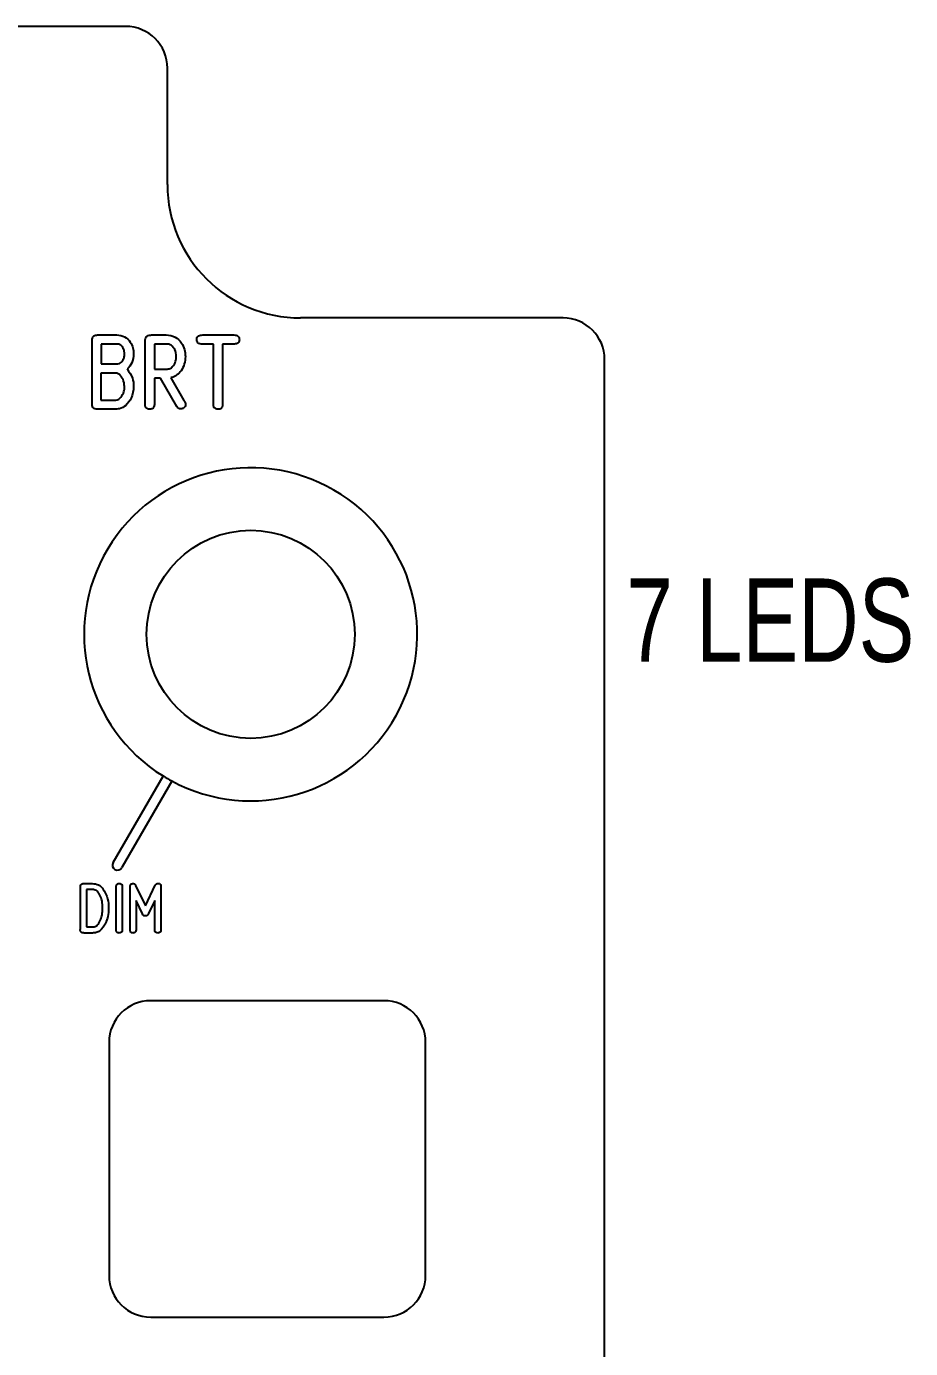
# Model space of a CAD drawing. Header units: inches. Extents: x 1.52 to 9.45, y 2.55 to 7.05.
# Drawn here: x 8.002 to 9.329, y 5.061 to 7.046 of the extents above; entities that cross this region are included whole.
import ezdxf

# ---------------------------------------------------------------- set-up
doc = ezdxf.new("R2010")
doc.units = ezdxf.units.IN
doc.header["$MEASUREMENT"] = 0
doc.styles.add('SLDTEXTSTYLE0', font='TXT', dxfattribs={"width": 0.75})

msp = doc.modelspace()

# ---------------------------------------------------------------- linework, layer by layer
at = {"color": 7, "linetype": 'Continuous', "lineweight": 25}
for p, q in [((8.1508, 7.0458), (2.7758, 7.0458)), ((8.2133, 6.8083), (8.2133, 6.9833)), ((8.807, 6.6083), (8.4133, 6.6083)), ((8.1004, 6.48), (8.1004, 6.5742)), ((8.1086, 6.5827), (8.1376, 6.5827)), ((8.18, 6.4809), (8.18, 6.573)), ((8.1896, 6.5827), (8.2117, 6.5827)), ((8.2663, 6.5827), (8.3131, 6.5827)), ((8.1364, 6.5689), (8.1141, 6.5689)), ((8.1141, 6.5689), (8.1141, 6.5392)), ((8.1938, 6.5689), (8.1938, 6.5315)), ((8.2122, 6.5689), (8.1938, 6.5689)), ((8.2824, 6.5689), (8.2657, 6.5689)), ((8.2824, 6.4805), (8.2824, 6.5689)), ((8.2962, 6.5689), (8.2962, 6.4797)), ((8.3128, 6.5689), (8.2962, 6.5689)), ((8.1141, 6.5392), (8.1366, 6.5392)), ((8.1533, 6.5318), (8.1527, 6.5316)), ((8.1535, 6.5318), (8.1533, 6.5318)), ((8.1938, 6.5315), (8.2112, 6.5315)), ((8.8695, 2.6083), (8.8695, 6.5458)), ((8.1336, 6.5255), (8.1133, 6.5255)), ((8.1133, 6.5255), (8.1133, 6.4849)), ((8.1938, 6.5177), (8.1938, 6.4802)), ((8.203, 6.5177), (8.1938, 6.5177)), ((8.2277, 6.4751), (8.203, 6.5177)), ((8.2197, 6.5187), (8.2184, 6.5184)), ((8.2184, 6.5184), (8.238, 6.4844)), ((8.1334, 6.4712), (8.1086, 6.4712)), ((8.1133, 6.4849), (8.1324, 6.4849)), ((8.238, 6.4844), (8.2385, 6.4835)), ((8.1318, 5.7907), (8.2068, 5.9206)), ((8.2198, 5.9131), (8.1448, 5.7832)), ((8.0884, 5.7593), (8.1006, 5.7593)), ((8.1657, 5.7563), (8.1804, 5.7258)), ((8.1804, 5.7258), (8.1951, 5.7567)), ((8.0827, 5.6917), (8.0827, 5.7535)), ((8.0919, 5.7501), (8.0919, 5.6941)), ((8.1008, 5.7501), (8.0919, 5.7501)), ((8.1366, 5.69), (8.1366, 5.754)), ((8.1456, 5.7543), (8.1456, 5.6901)), ((8.1572, 5.691), (8.1572, 5.7533)), ((8.2036, 5.7544), (8.2036, 5.69)), ((8.1663, 5.7337), (8.1663, 5.6908)), ((8.1761, 5.7135), (8.1663, 5.7337)), ((8.1944, 5.7337), (8.1849, 5.714)), ((8.1944, 5.6906), (8.1944, 5.7337)), ((8.1008, 5.6849), (8.0882, 5.6849)), ((8.0919, 5.6941), (8.1007, 5.6941)), ((8.5383, 5.5833), (8.1883, 5.5833)), ((8.1258, 5.5208), (8.1258, 5.1708)), ((8.6008, 5.1708), (8.6008, 5.5208)), ((8.1883, 5.1083), (8.5383, 5.1083))]:
    msp.add_line(p, q, dxfattribs=at)
msp.add_circle((8.3383, 6.1333), 0.1562, dxfattribs=at)
for centre, radius, start, end in [((8.1508, 6.9833), 0.0625, 0, 90), ((8.4133, 6.8083), 0.2, 180, 270), ((8.807, 6.5458), 0.0625, 0, 90), ((8.3383, 6.1333), 0.25, 241.7189, 238.2811), ((8.2133, 5.9168), 0.0075, 149.1405, 150), ((8.3383, 6.1333), 0.25, 238.2811, 241.7189), ((8.2133, 5.9168), 0.0075, 330, 330.8595), ((8.1383, 5.7869), 0.0075, 150, 330), ((8.1883, 5.5208), 0.0625, 90, 180), ((8.5383, 5.5208), 0.0625, 0, 90), ((8.1883, 5.1708), 0.0625, 180, 270), ((8.5383, 5.1708), 0.0625, 270, 0)]:
    msp.add_arc(centre, radius, start, end, dxfattribs=at)
for points, knots in [([(8.1004, 6.5742), (8.1004, 6.5755), (8.1005, 6.5781), (8.1023, 6.5814), (8.1056, 6.5825), (8.1076, 6.5826), (8.1086, 6.5827)], [0, 0, 0, 0, 0.281223, 0.558189, 0.778659, 1, 1, 1, 1]), ([(8.1376, 6.5827), (8.1416, 6.5821), (8.1495, 6.5809), (8.1577, 6.5728), (8.162, 6.5635), (8.1625, 6.5573), (8.1627, 6.5542)], [0, 0, 0, 0, 0.2792204, 0.5586574, 0.779129, 1, 1, 1, 1]), ([(8.18, 6.573), (8.18, 6.5745), (8.1799, 6.5775), (8.1823, 6.5813), (8.1861, 6.5825), (8.1884, 6.5826), (8.1896, 6.5827)], [0, 0, 0, 0, 0.281134, 0.557781, 0.778528, 1, 1, 1, 1]), ([(8.2117, 6.5827), (8.2162, 6.5821), (8.2253, 6.5809), (8.2348, 6.5717), (8.2395, 6.561), (8.2401, 6.5539), (8.2403, 6.5504)], [0, 0, 0, 0, 0.279443, 0.558551, 0.779046, 1, 1, 1, 1]), ([(8.2573, 6.5761), (8.2574, 6.5772), (8.2575, 6.5788), (8.2588, 6.5806), (8.2614, 6.5825), (8.2641, 6.5826), (8.2663, 6.5827)], [0, 0, 0, 0, 0.2499636, 0.3758354, 0.5012876, 1, 1, 1, 1]), ([(8.2657, 6.5689), (8.2645, 6.569), (8.2621, 6.5691), (8.2591, 6.5706), (8.2575, 6.5733), (8.2574, 6.5751), (8.2573, 6.5761)], [0, 0, 0, 0, 0.281035, 0.559912, 0.779355, 1, 1, 1, 1]), ([(8.3213, 6.5756), (8.3213, 6.5748), (8.3212, 6.5732), (8.32, 6.5712), (8.3172, 6.5692), (8.3146, 6.569), (8.3128, 6.5689)], [0, 0, 0, 0, 0.187434, 0.374089, 0.560683, 1, 1, 1, 1]), ([(8.3131, 6.5827), (8.3143, 6.5826), (8.3166, 6.5825), (8.3196, 6.581), (8.3211, 6.5783), (8.3213, 6.5765), (8.3213, 6.5756)], [0, 0, 0, 0, 0.280903, 0.55968, 0.779325, 1, 1, 1, 1]), ([(8.1445, 6.5665), (8.1438, 6.567), (8.1426, 6.5681), (8.1398, 6.5689), (8.1377, 6.5689), (8.1364, 6.5689)], [0, 0, 0, 0, 0.279989, 0.559867, 1, 1, 1, 1]), ([(8.149, 6.5542), (8.1488, 6.5567), (8.1484, 6.5613), (8.1457, 6.5649), (8.1445, 6.5665)], [0, 0, 0, 0, 0.560068, 1, 1, 1, 1]), ([(8.1446, 6.542), (8.1461, 6.5441), (8.1487, 6.5477), (8.1489, 6.5522), (8.149, 6.5542)], [0, 0, 0, 0, 0.558732, 1, 1, 1, 1]), ([(8.1627, 6.5542), (8.1623, 6.5494), (8.1615, 6.541), (8.1559, 6.5346), (8.1535, 6.5318)], [0, 0, 0, 0, 0.559156, 1, 1, 1, 1]), ([(8.2192, 6.5672), (8.218, 6.5678), (8.2158, 6.569), (8.2133, 6.5689), (8.2122, 6.5689)], [0, 0, 0, 0, 0.557636, 1, 1, 1, 1]), ([(8.2266, 6.5502), (8.2263, 6.5539), (8.2257, 6.5605), (8.2212, 6.5651), (8.2192, 6.5672)], [0, 0, 0, 0, 0.561009, 1, 1, 1, 1]), ([(8.2403, 6.5504), (8.24, 6.5466), (8.2394, 6.539), (8.2347, 6.5294), (8.2281, 6.522), (8.2225, 6.5198), (8.2197, 6.5187)], [0, 0, 0, 0, 0.280363, 0.560358, 0.780357, 1, 1, 1, 1]), ([(8.2212, 6.5351), (8.223, 6.5377), (8.2261, 6.5423), (8.2264, 6.5478), (8.2266, 6.5502)], [0, 0, 0, 0, 0.5582645, 1, 1, 1, 1]), ([(8.1366, 6.5392), (8.1383, 6.5392), (8.1413, 6.5392), (8.1436, 6.5412), (8.1446, 6.542)], [0, 0, 0, 0, 0.561048, 1, 1, 1, 1]), ([(8.1527, 6.5316), (8.156, 6.5272), (8.1618, 6.5194), (8.1625, 6.5097), (8.1627, 6.5055)], [0, 0, 0, 0, 0.55967, 1, 1, 1, 1]), ([(8.2112, 6.5315), (8.2133, 6.5315), (8.2172, 6.5315), (8.22, 6.534), (8.2212, 6.5351)], [0, 0, 0, 0, 0.560849, 1, 1, 1, 1]), ([(8.1415, 6.5231), (8.1401, 6.5239), (8.1377, 6.5255), (8.1348, 6.5255), (8.1336, 6.5255)], [0, 0, 0, 0, 0.558236, 1, 1, 1, 1]), ([(8.149, 6.5051), (8.1486, 6.509), (8.148, 6.5158), (8.1435, 6.5209), (8.1415, 6.5231)], [0, 0, 0, 0, 0.56027, 1, 1, 1, 1]), ([(8.1436, 6.4892), (8.1454, 6.4919), (8.1485, 6.4968), (8.1489, 6.5026), (8.149, 6.5051)], [0, 0, 0, 0, 0.558826, 1, 1, 1, 1]), ([(8.1627, 6.5055), (8.1622, 6.4993), (8.1612, 6.4884), (8.154, 6.4802), (8.1508, 6.4766)], [0, 0, 0, 0, 0.560343, 1, 1, 1, 1]), ([(8.1086, 6.4712), (8.1073, 6.4712), (8.1046, 6.4712), (8.1011, 6.4733), (8.1003, 6.4768), (8.1004, 6.4789), (8.1004, 6.48)], [0, 0, 0, 0, 0.281499, 0.557673, 0.778418, 1, 1, 1, 1]), ([(8.1324, 6.4849), (8.1348, 6.4849), (8.1392, 6.485), (8.1423, 6.4879), (8.1436, 6.4892)], [0, 0, 0, 0, 0.561279, 1, 1, 1, 1]), ([(8.1508, 6.4766), (8.1478, 6.4748), (8.1425, 6.4714), (8.1362, 6.4712), (8.1334, 6.4712)], [0, 0, 0, 0, 0.5589177, 1, 1, 1, 1]), ([(8.1812, 6.4736), (8.1808, 6.4742), (8.1801, 6.4754), (8.1801, 6.478), (8.18, 6.4798), (8.18, 6.4809)], [0, 0, 0, 0, 0.2787433, 0.5592086, 1, 1, 1, 1]), ([(8.1869, 6.4712), (8.1857, 6.4713), (8.1835, 6.4715), (8.1819, 6.473), (8.1812, 6.4736)], [0, 0, 0, 0, 0.560134, 1, 1, 1, 1]), ([(8.1938, 6.4802), (8.1938, 6.4779), (8.1937, 6.4751), (8.1916, 6.4724), (8.1897, 6.4713), (8.188, 6.4712), (8.1869, 6.4712)], [0, 0, 0, 0, 0.498544, 0.624076, 0.749681, 1, 1, 1, 1]), ([(8.2336, 6.4717), (8.2329, 6.4718), (8.2316, 6.4718), (8.2293, 6.4727), (8.2283, 6.4742), (8.2277, 6.4751)], [0, 0, 0, 0, 0.2808585, 0.5606957, 1, 1, 1, 1]), ([(8.2407, 6.4784), (8.2406, 6.4774), (8.2403, 6.4753), (8.2384, 6.4731), (8.236, 6.4719), (8.2344, 6.4718), (8.2336, 6.4717)], [0, 0, 0, 0, 0.279816, 0.558777, 0.779367, 1, 1, 1, 1]), ([(8.2385, 6.4835), (8.2391, 6.4827), (8.2403, 6.4811), (8.2406, 6.4792), (8.2407, 6.4784)], [0, 0, 0, 0, 0.562767, 1, 1, 1, 1]), ([(8.2837, 6.4735), (8.2834, 6.4741), (8.2826, 6.4752), (8.2824, 6.4777), (8.2824, 6.4794), (8.2824, 6.4805)], [0, 0, 0, 0, 0.278572, 0.559125, 1, 1, 1, 1]), ([(8.2894, 6.4712), (8.2882, 6.4713), (8.2861, 6.4715), (8.2844, 6.4729), (8.2837, 6.4735)], [0, 0, 0, 0, 0.559819, 1, 1, 1, 1]), ([(8.2962, 6.4797), (8.2962, 6.4785), (8.2961, 6.4761), (8.2949, 6.4729), (8.2922, 6.4712), (8.2903, 6.4712), (8.2894, 6.4712)], [0, 0, 0, 0, 0.281234, 0.560487, 0.779474, 1, 1, 1, 1]), ([(8.0827, 5.7535), (8.0827, 5.7544), (8.0827, 5.7562), (8.0841, 5.7584), (8.0863, 5.7592), (8.0877, 5.7593), (8.0884, 5.7593)], [0, 0, 0, 0, 0.28085, 0.558617, 0.778811, 1, 1, 1, 1]), ([(8.1006, 5.7593), (8.104, 5.7589), (8.1099, 5.7582), (8.1142, 5.754), (8.116, 5.7521)], [0, 0, 0, 0, 0.5589208, 1, 1, 1, 1]), ([(8.1366, 5.754), (8.1366, 5.7547), (8.1366, 5.7562), (8.1375, 5.7583), (8.1393, 5.7593), (8.1405, 5.7593), (8.1411, 5.7593)], [0, 0, 0, 0, 0.281134, 0.5599374, 0.7792316, 1, 1, 1, 1]), ([(8.1411, 5.7593), (8.1419, 5.7593), (8.1433, 5.7592), (8.1449, 5.7578), (8.1455, 5.756), (8.1455, 5.7549), (8.1456, 5.7543)], [0, 0, 0, 0, 0.2805, 0.557774, 0.778737, 1, 1, 1, 1]), ([(8.1572, 5.7533), (8.1572, 5.7541), (8.1572, 5.7557), (8.1581, 5.758), (8.16, 5.759), (8.1613, 5.7591), (8.162, 5.7591)], [0, 0, 0, 0, 0.281312, 0.559843, 0.779261, 1, 1, 1, 1]), ([(8.162, 5.7591), (8.1625, 5.7591), (8.1634, 5.759), (8.1649, 5.758), (8.1654, 5.7569), (8.1657, 5.7563)], [0, 0, 0, 0, 0.281206, 0.559912, 1, 1, 1, 1]), ([(8.1951, 5.7567), (8.1953, 5.7571), (8.1957, 5.758), (8.1971, 5.7592), (8.1983, 5.7593), (8.1991, 5.7593)], [0, 0, 0, 0, 0.281414, 0.562327, 1, 1, 1, 1]), ([(8.1991, 5.7593), (8.1996, 5.7593), (8.2006, 5.7593), (8.202, 5.7589), (8.2035, 5.7573), (8.2036, 5.7556), (8.2036, 5.7544)], [0, 0, 0, 0, 0.187927, 0.375511, 0.561478, 1, 1, 1, 1]), ([(8.1067, 5.7487), (8.1057, 5.7492), (8.1038, 5.7502), (8.1018, 5.7501), (8.1008, 5.7501)], [0, 0, 0, 0, 0.5584358, 1, 1, 1, 1]), ([(8.1145, 5.7358), (8.1135, 5.7385), (8.1119, 5.7434), (8.1083, 5.7471), (8.1067, 5.7487)], [0, 0, 0, 0, 0.5607923, 1, 1, 1, 1]), ([(8.1158, 5.7213), (8.1158, 5.7229), (8.1158, 5.7257), (8.1157, 5.7295), (8.1154, 5.7327), (8.1148, 5.7347), (8.1145, 5.7358)], [0, 0, 0, 0, 0.34004, 0.560054, 0.77996, 1, 1, 1, 1]), ([(8.116, 5.7521), (8.1191, 5.747), (8.1246, 5.7378), (8.1249, 5.7272), (8.125, 5.7225)], [0, 0, 0, 0, 0.558125, 1, 1, 1, 1]), ([(8.1153, 5.7124), (8.1155, 5.7141), (8.1159, 5.717), (8.1158, 5.72), (8.1158, 5.7213)], [0, 0, 0, 0, 0.5596348, 1, 1, 1, 1]), ([(8.125, 5.7225), (8.1249, 5.7181), (8.1248, 5.7103), (8.122, 5.7031), (8.1207, 5.6999)], [0, 0, 0, 0, 0.560108, 1, 1, 1, 1]), ([(8.1007, 5.6941), (8.1026, 5.6942), (8.106, 5.6944), (8.1082, 5.6969), (8.1092, 5.698)], [0, 0, 0, 0, 0.559658, 1, 1, 1, 1]), ([(8.1207, 5.6999), (8.1182, 5.6955), (8.1148, 5.6893), (8.1067, 5.6853), (8.1028, 5.6851), (8.1008, 5.6849)], [0, 0, 0, 0, 0.5581096, 0.7789179, 1, 1, 1, 1]), ([(8.1092, 5.698), (8.1108, 5.7005), (8.1137, 5.7049), (8.1148, 5.7101), (8.1153, 5.7124)], [0, 0, 0, 0, 0.559441, 1, 1, 1, 1]), ([(8.1803, 5.7106), (8.1798, 5.7106), (8.1787, 5.7105), (8.177, 5.7115), (8.1764, 5.7127), (8.1761, 5.7135)], [0, 0, 0, 0, 0.281167, 0.558478, 1, 1, 1, 1]), ([(8.1849, 5.714), (8.1844, 5.7129), (8.1837, 5.7114), (8.1817, 5.7106), (8.1808, 5.7106), (8.1803, 5.7106)], [0, 0, 0, 0, 0.559088, 0.778926, 1, 1, 1, 1]), ([(8.0882, 5.6849), (8.0875, 5.685), (8.0862, 5.685), (8.0843, 5.6855), (8.0824, 5.6879), (8.0826, 5.6901), (8.0827, 5.6917)], [0, 0, 0, 0, 0.1878905, 0.3749807, 0.5602559, 1, 1, 1, 1]), ([(8.1373, 5.6865), (8.1371, 5.6868), (8.1367, 5.6874), (8.1366, 5.6886), (8.1366, 5.6895), (8.1366, 5.69)], [0, 0, 0, 0, 0.278211, 0.559059, 1, 1, 1, 1]), ([(8.1411, 5.6849), (8.1403, 5.685), (8.1389, 5.6851), (8.1378, 5.6861), (8.1373, 5.6865)], [0, 0, 0, 0, 0.559295, 1, 1, 1, 1]), ([(8.1456, 5.6901), (8.1455, 5.6893), (8.1455, 5.6879), (8.1446, 5.6859), (8.1429, 5.685), (8.1417, 5.685), (8.1411, 5.6849)], [0, 0, 0, 0, 0.280987, 0.559994, 0.779274, 1, 1, 1, 1]), ([(8.1615, 5.6849), (8.1608, 5.685), (8.1597, 5.6851), (8.1585, 5.6859), (8.1572, 5.6877), (8.1572, 5.6895), (8.1572, 5.691)], [0, 0, 0, 0, 0.249905, 0.375503, 0.501012, 1, 1, 1, 1]), ([(8.1663, 5.6908), (8.1663, 5.69), (8.1663, 5.6884), (8.1654, 5.6861), (8.1635, 5.685), (8.1622, 5.685), (8.1615, 5.6849)], [0, 0, 0, 0, 0.281204, 0.559979, 0.779275, 1, 1, 1, 1]), ([(8.1949, 5.6869), (8.1947, 5.6876), (8.1944, 5.6888), (8.1944, 5.69), (8.1944, 5.6906)], [0, 0, 0, 0, 0.558595, 1, 1, 1, 1]), ([(8.199, 5.6849), (8.1981, 5.685), (8.1964, 5.6852), (8.1953, 5.6864), (8.1949, 5.6869)], [0, 0, 0, 0, 0.560891, 1, 1, 1, 1]), ([(8.2036, 5.69), (8.2035, 5.6893), (8.2035, 5.6878), (8.2025, 5.6859), (8.2007, 5.685), (8.1996, 5.685), (8.199, 5.6849)], [0, 0, 0, 0, 0.280963, 0.559743, 0.779479, 1, 1, 1, 1])]:
    msp.add_open_spline(points, degree=3, knots=knots, dxfattribs=at)

# ---------------------------------------------------------------- texts
at = {"color": 7, "linetype": 'Continuous', "lineweight": 0, "insert": (8.9022, 6.2171), "char_height": 0.125, "attachment_point": 1, "style": 'SLDTEXTSTYLE0'}
msp.add_mtext('7 LEDS', dxfattribs=at)

doc.saveas('drawing.dxf')
